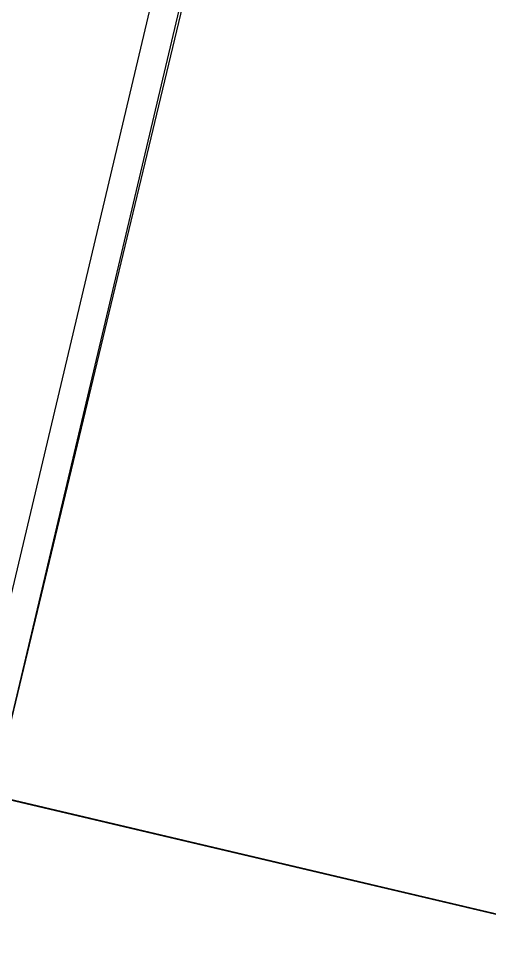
# Model space of a CAD drawing. Header units: feet. Extents: x -84 to 198, y -22 to 181.
# Drawn here: x 114.636 to 115.537, y 60.151 to 61.944 of the extents above; entities that cross this region are included whole.
import ezdxf

# ---------------------------------------------------------------- set-up
doc = ezdxf.new("R2010")
doc.units = ezdxf.units.FT
doc.layers.add('A-LINEA', color=7, linetype='CONTINUOUS')
doc.layers.add('A-MURO-CONCRETO', color=8, linetype='CONTINUOUS')

msp = doc.modelspace()

# ---------------------------------------------------------------- linework, layer by layer
at = {"layer": 'A-LINEA'}
for p, q in [((121.8, 90.9511), (114.5867, 60.4578)), ((114.6133, 60.8044), (116.2533, 67.7378))]:
    msp.add_line(p, q, dxfattribs=at)
for points in [[(118.2, 75.6978), (115.0667, 62.4578), (114.5867, 60.4578), (117.1867, 59.8444), (117, 59.0311), (123.76, 57.4311), (119.2267, 38.2978), (126.2667, 36.6311)], [(117.1867, 59.8444), (116.8, 58.2178), (113.4, 59.0311), (113.7867, 60.6444), (117.1867, 59.8444)]]:
    msp.add_lwpolyline(points, dxfattribs=at)
at = {"layer": 'A-MURO-CONCRETO'}
msp.add_lwpolyline([(113.7867, 60.6444), (117.1867, 59.8444), (113.5867, 59.8444), (113.7867, 60.6444), (113.7867, 60.6444)], dxfattribs=at)

doc.saveas('drawing.dxf')
